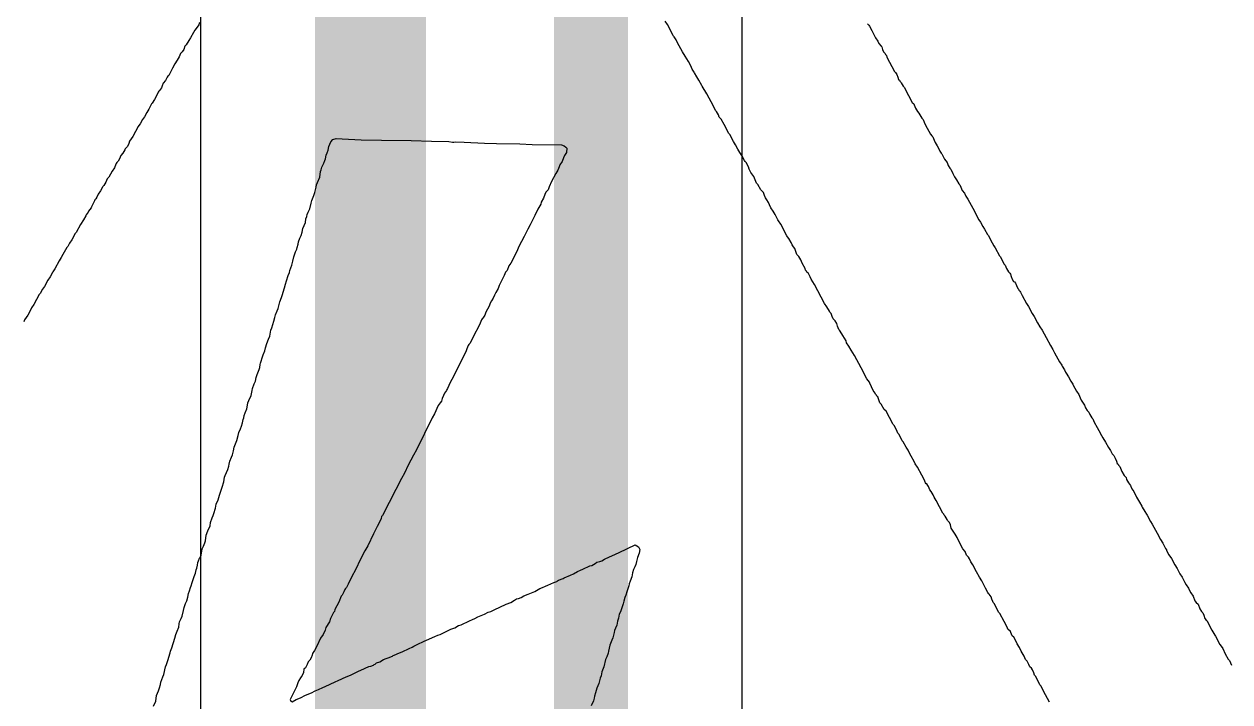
# Model space of a CAD drawing. Header units: inches. Extents: x 0 to 5379, y 0 to 5429.
# Drawn here: x 124.01 to 128.146, y 65.721 to 68.045 of the extents above; entities that cross this region are included whole.
import ezdxf

# ---------------------------------------------------------------- set-up
doc = ezdxf.new("R2010")
doc.units = ezdxf.units.IN
doc.layers.add('SIG 01', color=90, linetype='Continuous')
doc.layers.add('Top Overlay', color=2, linetype='Continuous')

msp = doc.modelspace()

# ---------------------------------------------------------------- linework, layer by layer
at = {"layer": 'SIG 01'}
for p, q in [((124.6156, 91.1087), (124.6156, 24.7972)), ((126.4727, 23.6436), (126.4727, 83.236))]:
    msp.add_line(p, q, dxfattribs=at)
for points in [[(125.9548, 23.6436, 0.254, 0.254, 0), (125.9548, 93.0421, 0.254, 0.254, 0)], [(125.1983, 24.5559, 0.381, 0.381, 0), (125.1983, 91.3501, 0.381, 0.381, 0)]]:
    msp.add_lwpolyline(points, format="xyseb", dxfattribs=at)
at = {"layer": 'Top Overlay'}
for p, q in [((124.6074, 68.0392), (124.596, 68.0245)), ((124.609, 68.0425), (124.6074, 68.0392)), ((124.6123, 68.0507), (124.609, 68.0425)), ((126.2167, 68.0441), (126.2085, 68.0556)), ((126.2363, 68.0065), (126.2167, 68.0441)), ((126.9029, 68.0458), (126.9078, 68.0408)), ((126.9078, 68.0408), (126.9095, 68.0376)), ((126.9095, 68.0376), (126.9176, 68.0229)), ((124.5813, 67.9984), (124.5747, 67.9886)), ((124.5911, 68.0163), (124.5813, 67.9984)), ((124.596, 68.0245), (124.5911, 68.0163)), ((126.238, 68.0033), (126.2363, 68.0065)), ((126.2404, 68.0008), (126.238, 68.0033)), ((126.2469, 67.991), (126.2404, 68.0008)), ((126.9176, 68.0229), (126.9307, 67.9984)), ((126.9307, 67.9984), (126.9389, 67.9869)), ((124.5576, 67.9583), (124.5519, 67.9494)), ((124.5617, 67.969), (124.5576, 67.9583)), ((124.5666, 67.9739), (124.5617, 67.969)), ((124.5747, 67.9886), (124.5666, 67.9739)), ((126.251, 67.9804), (126.2469, 67.991)), ((126.2576, 67.9706), (126.251, 67.9804)), ((126.269, 67.9494), (126.2576, 67.9706)), ((126.9389, 67.9869), (126.9421, 67.9788)), ((126.9421, 67.9788), (126.9495, 67.9698)), ((126.9495, 67.9698), (126.9519, 67.9673)), ((126.9519, 67.9673), (126.9544, 67.9583)), ((126.9544, 67.9583), (126.9577, 67.9502)), ((124.5355, 67.9216), (124.5274, 67.9085)), ((124.5421, 67.933), (124.5355, 67.9216)), ((124.547, 67.9445), (124.5421, 67.933)), ((124.5519, 67.9494), (124.547, 67.9445)), ((126.2772, 67.9346), (126.269, 67.9494)), ((126.2886, 67.9167), (126.2772, 67.9346)), ((126.2968, 67.902), (126.2886, 67.9167)), ((126.9577, 67.9502), (126.9634, 67.9445)), ((126.9634, 67.9445), (126.965, 67.9412)), ((126.965, 67.9412), (126.9683, 67.9379)), ((126.9683, 67.9379), (126.9699, 67.9314)), ((126.9699, 67.9314), (126.9961, 67.8824)), ((124.5061, 67.8693), (124.5028, 67.866)), ((124.5192, 67.8938), (124.5061, 67.8693)), ((124.5274, 67.9085), (124.5192, 67.8938)), ((126.3017, 67.8905), (126.2968, 67.902)), ((126.3082, 67.8807), (126.3017, 67.8905)), ((126.3098, 67.8775), (126.3082, 67.8807)), ((126.318, 67.8644), (126.3098, 67.8775)), ((126.9961, 67.8824), (126.9993, 67.8791)), ((126.9993, 67.8791), (127.001, 67.8758)), ((127.001, 67.8758), (127.0042, 67.8726)), ((127.0042, 67.8726), (127.0067, 67.8636)), ((124.4816, 67.8268), (124.4742, 67.8178)), ((124.4832, 67.8334), (124.4816, 67.8268)), ((124.4873, 67.8423), (124.4832, 67.8334)), ((124.4947, 67.8513), (124.4873, 67.8423)), ((124.5012, 67.8628), (124.4947, 67.8513)), ((124.5028, 67.866), (124.5012, 67.8628)), ((126.3246, 67.853), (126.318, 67.8644)), ((126.3344, 67.835), (126.3246, 67.853)), ((126.336, 67.8317), (126.3344, 67.835)), ((126.3523, 67.8056), (126.336, 67.8317)), ((127.0067, 67.8636), (127.0099, 67.8554)), ((127.0099, 67.8554), (127.0124, 67.853)), ((127.0124, 67.853), (127.014, 67.8497)), ((127.014, 67.8497), (127.0173, 67.8464)), ((127.0173, 67.8464), (127.0189, 67.8432)), ((127.0189, 67.8432), (127.0255, 67.8317)), ((127.0255, 67.8317), (127.0287, 67.8285)), ((127.0287, 67.8285), (127.0434, 67.8007)), ((124.4571, 67.786), (124.4489, 67.7745)), ((124.462, 67.7941), (124.4571, 67.786)), ((124.4702, 67.8121), (124.462, 67.7941)), ((124.4718, 67.8154), (124.4702, 67.8121)), ((124.4742, 67.8178), (124.4718, 67.8154)), ((126.3752, 67.7631), (126.3523, 67.8056)), ((127.0434, 67.8007), (127.0565, 67.7762)), ((124.4375, 67.7533), (124.431, 67.7419)), ((124.4473, 67.7713), (124.4375, 67.7533)), ((124.4489, 67.7745), (124.4473, 67.7713)), ((126.3817, 67.7484), (126.3752, 67.7631)), ((126.385, 67.7451), (126.3817, 67.7484)), ((126.3915, 67.7337), (126.385, 67.7451)), ((127.0565, 67.7762), (127.0614, 67.7713)), ((127.0614, 67.7713), (127.063, 67.768)), ((127.063, 67.768), (127.0679, 67.7566)), ((127.0679, 67.7566), (127.0745, 67.7451)), ((127.0745, 67.7451), (127.0794, 67.7402)), ((124.4081, 67.7026), (124.4032, 67.6977)), ((124.4162, 67.7174), (124.4081, 67.7026)), ((124.4228, 67.7272), (124.4162, 67.7174)), ((124.431, 67.7419), (124.4228, 67.7272)), ((126.3948, 67.7255), (126.3915, 67.7337)), ((126.4013, 67.719), (126.3948, 67.7255)), ((126.4111, 67.701), (126.4013, 67.719)), ((127.0794, 67.7402), (127.0892, 67.7223)), ((127.0892, 67.7223), (127.0941, 67.7174)), ((127.0941, 67.7174), (127.0973, 67.7092)), ((127.0973, 67.7092), (127.1014, 67.6986)), ((124.4015, 67.6945), (124.3836, 67.6602)), ((124.4032, 67.6977), (124.4015, 67.6945)), ((126.4275, 67.67), (126.4111, 67.701)), ((126.4307, 67.6667), (126.4275, 67.67)), ((126.4438, 67.6422), (126.4307, 67.6667)), ((127.1014, 67.6986), (127.1194, 67.6675)), ((127.1194, 67.6675), (127.1235, 67.6618)), ((127.1235, 67.6618), (127.1268, 67.6585)), ((124.3648, 67.625), (124.3574, 67.6177)), ((124.3689, 67.6357), (124.3648, 67.625)), ((124.3721, 67.6438), (124.3689, 67.6357)), ((124.3836, 67.6602), (124.3721, 67.6438)), ((125.0534, 67.6128), (125.0559, 67.625)), ((125.0559, 67.625), (125.0624, 67.6414)), ((125.0624, 67.6414), (125.069, 67.6495)), ((125.069, 67.6495), (125.0804, 67.6528)), ((125.0804, 67.6528), (125.1016, 67.6512)), ((125.1016, 67.6512), (125.1662, 67.6487)), ((125.1662, 67.6487), (125.2364, 67.6471)), ((125.2364, 67.6471), (125.3377, 67.6455)), ((125.3377, 67.6455), (125.408, 67.6438)), ((125.408, 67.6438), (125.4668, 67.6422)), ((125.4668, 67.6422), (125.4799, 67.6406)), ((125.4799, 67.6406), (125.484, 67.6397)), ((125.484, 67.6397), (125.4889, 67.6414)), ((125.4889, 67.6414), (125.5199, 67.6397)), ((125.5199, 67.6397), (125.5893, 67.6373)), ((125.5893, 67.6373), (125.6302, 67.6357)), ((125.6302, 67.6357), (125.7102, 67.634)), ((125.7102, 67.634), (125.7527, 67.6324)), ((125.7527, 67.6324), (125.854, 67.6308)), ((125.854, 67.6308), (125.8622, 67.6275)), ((125.8622, 67.6275), (125.8679, 67.6234)), ((125.8679, 67.6234), (125.872, 67.6193)), ((126.4504, 67.6308), (126.4438, 67.6422)), ((126.4585, 67.6161), (126.4504, 67.6308)), ((127.1268, 67.6585), (127.1317, 67.6471)), ((127.1317, 67.6471), (127.1349, 67.6389)), ((127.1349, 67.6389), (127.1415, 67.6275)), ((127.1415, 67.6275), (127.148, 67.6177)), ((124.3378, 67.5834), (124.3329, 67.5752)), ((124.3419, 67.594), (124.3378, 67.5834)), ((124.3493, 67.603), (124.3419, 67.594)), ((124.3558, 67.6144), (124.3493, 67.603)), ((124.3574, 67.6177), (124.3558, 67.6144)), ((125.042, 67.5768), (125.0436, 67.5834)), ((125.0436, 67.5834), (125.0461, 67.5956)), ((125.0461, 67.5956), (125.0494, 67.6038)), ((125.0494, 67.6038), (125.0534, 67.6128)), ((125.8605, 67.5866), (125.8556, 67.5736)), ((125.8638, 67.5948), (125.8605, 67.5866)), ((125.8704, 67.6046), (125.8638, 67.5948)), ((125.872, 67.6193), (125.8704, 67.6046)), ((126.4651, 67.6046), (126.4585, 67.6161)), ((126.4716, 67.5948), (126.4651, 67.6046)), ((126.4814, 67.5768), (126.4716, 67.5948)), ((127.148, 67.6177), (127.1513, 67.6095)), ((127.1513, 67.6095), (127.1529, 67.6063)), ((127.1529, 67.6063), (127.1562, 67.603)), ((127.1562, 67.603), (127.1578, 67.5997)), ((127.1578, 67.5997), (127.1676, 67.5817)), ((127.1676, 67.5817), (127.1758, 67.5703)), ((124.3117, 67.5409), (124.3003, 67.5197)), ((124.3199, 67.5523), (124.3117, 67.5409)), ((124.3215, 67.5556), (124.3199, 67.5523)), ((124.3264, 67.567), (124.3215, 67.5556)), ((124.328, 67.5703), (124.3264, 67.567)), ((124.3329, 67.5752), (124.328, 67.5703)), ((125.024, 67.5197), (125.0273, 67.5393)), ((125.0273, 67.5393), (125.0289, 67.5458)), ((125.0289, 67.5458), (125.0314, 67.5548)), ((125.0314, 67.5548), (125.0387, 67.5687)), ((125.0387, 67.5687), (125.042, 67.5768)), ((125.8409, 67.5442), (125.8344, 67.5327)), ((125.8458, 67.5556), (125.8409, 67.5442)), ((125.8475, 67.5621), (125.8458, 67.5556)), ((125.8556, 67.5736), (125.8475, 67.5621)), ((126.483, 67.5736), (126.4814, 67.5768)), ((126.4863, 67.5703), (126.483, 67.5736)), ((126.4945, 67.5556), (126.4863, 67.5703)), ((126.4977, 67.5474), (126.4945, 67.5556)), ((126.5026, 67.536), (126.4977, 67.5474)), ((127.1758, 67.5703), (127.1799, 67.5597)), ((127.1799, 67.5597), (127.1856, 67.5507)), ((127.1856, 67.5507), (127.1888, 67.5474)), ((127.1888, 67.5474), (127.1954, 67.5327)), ((124.2904, 67.5033), (124.2839, 67.4919)), ((124.2953, 67.5148), (124.2904, 67.5033)), ((124.3003, 67.5197), (124.2953, 67.5148)), ((125.0134, 67.4943), (125.0167, 67.5025)), ((125.0167, 67.5025), (125.024, 67.5197)), ((125.8197, 67.505), (125.8115, 67.487)), ((125.8344, 67.5327), (125.8197, 67.505)), ((126.5067, 67.5319), (126.5026, 67.536)), ((126.5133, 67.5221), (126.5067, 67.5319)), ((126.5173, 67.5115), (126.5133, 67.5221)), ((126.5222, 67.5001), (126.5173, 67.5115)), ((126.5271, 67.4952), (126.5222, 67.5001)), ((127.1954, 67.5327), (127.2019, 67.5213)), ((127.2019, 67.5213), (127.2084, 67.5115)), ((127.2084, 67.5115), (127.2166, 67.4968)), ((127.2166, 67.4968), (127.2199, 67.4935)), ((124.2643, 67.4625), (124.2602, 67.4519)), ((124.2725, 67.4739), (124.2643, 67.4625)), ((124.279, 67.4854), (124.2725, 67.4739)), ((124.2806, 67.4886), (124.279, 67.4854)), ((124.2839, 67.4919), (124.2806, 67.4886)), ((124.9971, 67.4404), (125.0036, 67.4568)), ((125.0036, 67.4568), (125.0077, 67.4674)), ((125.0077, 67.4674), (125.0101, 67.4764)), ((125.0101, 67.4764), (125.0118, 67.4862)), ((125.0118, 67.4862), (125.0134, 67.4943)), ((125.7968, 67.4608), (125.7919, 67.4478)), ((125.8001, 67.469), (125.7968, 67.4608)), ((125.8074, 67.4764), (125.8001, 67.469)), ((125.8115, 67.487), (125.8074, 67.4764)), ((126.5369, 67.4772), (126.5271, 67.4952)), ((126.5459, 67.4682), (126.5369, 67.4772)), ((126.55, 67.4576), (126.5459, 67.4682)), ((126.5533, 67.4494), (126.55, 67.4576)), ((127.2199, 67.4935), (127.2231, 67.4854)), ((127.2231, 67.4854), (127.2272, 67.4747)), ((127.2272, 67.4747), (127.2362, 67.4657)), ((127.2362, 67.4657), (127.2403, 67.4551)), ((127.2403, 67.4551), (127.2468, 67.4453)), ((124.2398, 67.4151), (124.2316, 67.4037)), ((124.2414, 67.4184), (124.2398, 67.4151)), ((124.2512, 67.4396), (124.2414, 67.4184)), ((124.2529, 67.4429), (124.2512, 67.4396)), ((124.2561, 67.4461), (124.2529, 67.4429)), ((124.2602, 67.4519), (124.2561, 67.4461)), ((124.9897, 67.4118), (124.9946, 67.4314)), ((124.9946, 67.4314), (124.9971, 67.4404)), ((125.7821, 67.4282), (125.7723, 67.4102)), ((125.7838, 67.4347), (125.7821, 67.4282)), ((125.7919, 67.4478), (125.7838, 67.4347)), ((126.5549, 67.4461), (126.5533, 67.4494)), ((126.5582, 67.4429), (126.5549, 67.4461)), ((126.5639, 67.4339), (126.5582, 67.4429)), ((126.5672, 67.4257), (126.5639, 67.4339)), ((126.5713, 67.4151), (126.5672, 67.4257)), ((126.5794, 67.4037), (126.5713, 67.4151)), ((127.2468, 67.4453), (127.264, 67.4135)), ((127.264, 67.4135), (127.2705, 67.4037)), ((124.2137, 67.3743), (124.212, 67.371)), ((124.2218, 67.3873), (124.2137, 67.3743)), ((124.2235, 67.3906), (124.2218, 67.3873)), ((124.23, 67.4004), (124.2235, 67.3906)), ((124.2316, 67.4037), (124.23, 67.4004)), ((124.975, 67.3644), (124.9767, 67.3775)), ((124.9767, 67.3775), (124.9799, 67.3857)), ((124.9799, 67.3857), (124.9816, 67.3922)), ((124.9816, 67.3922), (124.9848, 67.4004)), ((124.9848, 67.4004), (124.9897, 67.4118)), ((125.7625, 67.389), (125.7527, 67.371)), ((125.7723, 67.4102), (125.7625, 67.389)), ((126.586, 67.3922), (126.5794, 67.4037)), ((126.5958, 67.3743), (126.586, 67.3922)), ((126.5974, 67.371), (126.5958, 67.3743)), ((127.2705, 67.4037), (127.2738, 67.3955)), ((127.2738, 67.3955), (127.2852, 67.3743)), ((127.2852, 67.3743), (127.2901, 67.3661)), ((124.1891, 67.3301), (124.1859, 67.3269)), ((124.2039, 67.3579), (124.1891, 67.3301)), ((124.2055, 67.3612), (124.2039, 67.3579)), ((124.212, 67.371), (124.2055, 67.3612)), ((124.9603, 67.3203), (124.9636, 67.3318)), ((124.9636, 67.3318), (124.966, 67.344)), ((124.966, 67.344), (124.975, 67.3644)), ((125.738, 67.3416), (125.7249, 67.3171)), ((125.7462, 67.3563), (125.738, 67.3416)), ((125.7527, 67.371), (125.7462, 67.3563)), ((126.6056, 67.3595), (126.5974, 67.371)), ((126.6268, 67.3187), (126.6056, 67.3595)), ((127.2901, 67.3661), (127.2983, 67.3514)), ((127.2983, 67.3514), (127.3048, 67.3416)), ((127.3048, 67.3416), (127.3146, 67.3236)), ((124.1663, 67.2942), (124.1597, 67.2828)), ((124.1744, 67.3056), (124.1663, 67.2942)), ((124.1859, 67.3269), (124.1744, 67.3056)), ((124.9472, 67.2795), (124.9497, 67.2901)), ((124.9497, 67.2901), (124.9513, 67.2983)), ((124.9513, 67.2983), (124.9562, 67.3113)), ((124.9562, 67.3113), (124.9603, 67.3203)), ((125.7168, 67.2991), (125.7086, 67.2844)), ((125.7249, 67.3171), (125.7168, 67.2991)), ((126.6284, 67.3154), (126.6268, 67.3187)), ((126.6333, 67.3105), (126.6284, 67.3154)), ((126.6415, 67.2958), (126.6333, 67.3105)), ((126.6448, 67.2877), (126.6415, 67.2958)), ((127.3146, 67.3236), (127.3179, 67.3203)), ((127.3179, 67.3203), (127.3244, 67.3056)), ((127.3244, 67.3056), (127.3359, 67.2844)), ((124.1434, 67.255), (124.1369, 67.2452)), ((124.1565, 67.2795), (124.1434, 67.255)), ((124.1597, 67.2828), (124.1565, 67.2795)), ((124.9325, 67.2321), (124.935, 67.2476)), ((124.935, 67.2476), (124.9415, 67.264)), ((124.9415, 67.264), (124.9456, 67.273)), ((124.9456, 67.273), (124.9472, 67.2795)), ((125.6906, 67.2484), (125.6841, 67.2337)), ((125.6988, 67.2632), (125.6906, 67.2484)), ((125.7086, 67.2844), (125.6988, 67.2632)), ((126.6464, 67.2844), (126.6448, 67.2877)), ((126.6497, 67.2811), (126.6464, 67.2844)), ((126.6538, 67.2754), (126.6497, 67.2811)), ((126.6611, 67.255), (126.6538, 67.2754)), ((126.6677, 67.2484), (126.6611, 67.255)), ((126.6742, 67.237), (126.6677, 67.2484)), ((127.3359, 67.2844), (127.3392, 67.2811)), ((127.3392, 67.2811), (127.3408, 67.2779)), ((127.3408, 67.2779), (127.3555, 67.2501)), ((127.3555, 67.2501), (127.3588, 67.2468)), ((124.1303, 67.2337), (124.1156, 67.206)), ((124.1369, 67.2452), (124.1303, 67.2337)), ((124.9219, 67.2002), (124.9285, 67.2182)), ((124.9285, 67.2182), (124.9325, 67.2321)), ((125.6727, 67.2158), (125.6669, 67.2002)), ((125.6792, 67.2256), (125.6727, 67.2158)), ((125.6841, 67.2337), (125.6792, 67.2256)), ((126.6791, 67.2256), (126.6742, 67.237)), ((126.6889, 67.2076), (126.6791, 67.2256)), ((126.6905, 67.2011), (126.6889, 67.2076)), ((127.3588, 67.2468), (127.3604, 67.2435)), ((127.3604, 67.2435), (127.3718, 67.2223)), ((127.3718, 67.2223), (127.3751, 67.219)), ((127.3751, 67.219), (127.38, 67.2076)), ((127.38, 67.2076), (127.3865, 67.1962)), ((124.0911, 67.1668), (124.0797, 67.1455)), ((124.0993, 67.1782), (124.0911, 67.1668)), ((124.1075, 67.1929), (124.0993, 67.1782)), ((124.1091, 67.1962), (124.1075, 67.1929)), ((124.1156, 67.206), (124.1091, 67.1962)), ((124.9105, 67.1643), (124.9162, 67.1831)), ((124.9162, 67.1831), (124.9203, 67.1937)), ((124.9203, 67.1937), (124.9219, 67.2002)), ((125.6563, 67.1831), (125.64, 67.1488)), ((125.6612, 67.1945), (125.6563, 67.1831)), ((125.6669, 67.2002), (125.6612, 67.1945)), ((126.6938, 67.1978), (126.6905, 67.2011)), ((126.6954, 67.1945), (126.6938, 67.1978)), ((126.7003, 67.1896), (126.6954, 67.1945)), ((126.7069, 67.1782), (126.7003, 67.1896)), ((126.7101, 67.17), (126.7069, 67.1782)), ((126.7216, 67.1521), (126.7101, 67.17)), ((127.3865, 67.1962), (127.3914, 67.1913)), ((127.3914, 67.1913), (127.3931, 67.188)), ((127.3931, 67.188), (127.3963, 67.1798)), ((127.3963, 67.1798), (127.3988, 67.1708)), ((127.3988, 67.1708), (127.4037, 67.1627)), ((124.0731, 67.1357), (124.065, 67.121)), ((124.0797, 67.1455), (124.0731, 67.1357)), ((124.895, 67.1145), (124.9031, 67.1406)), ((124.9031, 67.1406), (124.9064, 67.1537)), ((124.9064, 67.1537), (124.9105, 67.1643)), ((125.6277, 67.1251), (125.6236, 67.1161)), ((125.6359, 67.1382), (125.6277, 67.1251)), ((125.64, 67.1488), (125.6359, 67.1382)), ((126.7559, 67.0867), (126.7216, 67.1521)), ((127.4037, 67.1627), (127.407, 67.161)), ((127.407, 67.161), (127.411, 67.157)), ((127.411, 67.157), (127.4143, 67.1488)), ((127.4143, 67.1488), (127.4184, 67.1382)), ((127.4184, 67.1382), (127.4208, 67.1357)), ((127.4208, 67.1357), (127.4225, 67.1324)), ((127.4225, 67.1324), (127.4257, 67.1292)), ((127.4257, 67.1292), (127.4274, 67.1259)), ((127.4274, 67.1259), (127.4339, 67.1145)), ((124.0437, 67.0834), (124.0356, 67.072)), ((124.0617, 67.1177), (124.0437, 67.0834)), ((124.065, 67.121), (124.0617, 67.1177)), ((124.8819, 67.0704), (124.8852, 67.0834)), ((124.8852, 67.0834), (124.8868, 67.0932)), ((124.8868, 67.0932), (124.8933, 67.1079)), ((124.8933, 67.1079), (124.895, 67.1145)), ((125.6089, 67.0883), (125.6049, 67.0777)), ((125.6138, 67.0965), (125.6089, 67.0883)), ((125.6196, 67.1055), (125.6138, 67.0965)), ((125.6236, 67.1161), (125.6196, 67.1055)), ((126.764, 67.0753), (126.7559, 67.0867)), ((127.4339, 67.1145), (127.4486, 67.0867)), ((127.4486, 67.0867), (127.4552, 67.0769)), ((124.0225, 67.0475), (124.0111, 67.0312)), ((124.0339, 67.0687), (124.0225, 67.0475)), ((124.0356, 67.072), (124.0339, 67.0687)), ((124.8705, 67.0393), (124.8729, 67.0483)), ((124.8729, 67.0483), (124.8778, 67.0614)), ((124.8778, 67.0614), (124.8819, 67.0704)), ((125.5902, 67.0467), (125.5836, 67.0369)), ((125.5942, 67.0573), (125.5902, 67.0467)), ((125.6049, 67.0777), (125.5942, 67.0573)), ((126.7722, 67.0606), (126.764, 67.0753)), ((126.7738, 67.0573), (126.7722, 67.0606)), ((126.7779, 67.0532), (126.7738, 67.0573)), ((126.782, 67.0426), (126.7779, 67.0532)), ((126.7853, 67.0344), (126.782, 67.0426)), ((127.4552, 67.0769), (127.4682, 67.0524)), ((127.4682, 67.0524), (127.4748, 67.0426)), ((127.4748, 67.0426), (127.4862, 67.0213)), ((124.0111, 67.0312), (124.0094, 67.0246)), ((124.8566, 66.996), (124.8598, 67.0042)), ((124.8598, 67.0042), (124.8639, 67.0148)), ((124.8639, 67.0148), (124.8672, 67.0262)), ((124.8672, 67.0262), (124.8705, 67.0393)), ((125.5714, 67.0115), (125.5518, 66.9756)), ((125.5746, 67.0197), (125.5714, 67.0115)), ((125.5795, 67.0312), (125.5746, 67.0197)), ((125.5812, 67.0344), (125.5795, 67.0312)), ((125.5836, 67.0369), (125.5812, 67.0344)), ((126.7918, 67.0279), (126.7853, 67.0344)), ((126.7975, 67.0189), (126.7918, 67.0279)), ((126.8, 67.0099), (126.7975, 67.0189)), ((126.8049, 66.9985), (126.8, 67.0099)), ((127.4862, 67.0213), (127.4944, 67.0066)), ((127.4944, 67.0066), (127.5025, 66.9952)), ((124.8427, 66.9495), (124.8484, 66.965)), ((124.8484, 66.965), (124.8525, 66.9756)), ((124.8525, 66.9756), (124.8541, 66.9821)), ((124.8541, 66.9821), (124.8566, 66.996)), ((125.5518, 66.9756), (125.5436, 66.9576)), ((126.8065, 66.9952), (126.8049, 66.9985)), ((126.8098, 66.9919), (126.8065, 66.9952)), ((126.818, 66.9772), (126.8098, 66.9919)), ((126.8294, 66.9593), (126.818, 66.9772)), ((126.831, 66.9527), (126.8294, 66.9593)), ((127.5025, 66.9952), (127.5156, 66.9707)), ((127.5156, 66.9707), (127.5303, 66.9429)), ((124.8304, 66.9111), (124.8361, 66.925)), ((124.8361, 66.925), (124.8386, 66.9356)), ((124.8386, 66.9356), (124.8427, 66.9495)), ((125.5248, 66.9209), (125.4774, 66.8261)), ((125.5289, 66.9315), (125.5248, 66.9209)), ((125.5338, 66.9429), (125.5289, 66.9315)), ((125.5354, 66.9462), (125.5338, 66.9429)), ((125.5387, 66.9495), (125.5354, 66.9462)), ((125.5436, 66.9576), (125.5387, 66.9495)), ((126.8392, 66.9413), (126.831, 66.9527)), ((126.8474, 66.9266), (126.8392, 66.9413)), ((126.8588, 66.9086), (126.8474, 66.9266)), ((127.5303, 66.9429), (127.5385, 66.9299)), ((127.5385, 66.9299), (127.545, 66.9184)), ((127.545, 66.9184), (127.5614, 66.8874)), ((124.8182, 66.8678), (124.8198, 66.8776)), ((124.8198, 66.8776), (124.8214, 66.8825)), ((124.8214, 66.8825), (124.8231, 66.889)), ((124.8231, 66.889), (124.8263, 66.9004)), ((124.8263, 66.9004), (124.8304, 66.9111)), ((126.8817, 66.8661), (126.8588, 66.9086)), ((127.5614, 66.8874), (127.5695, 66.8759)), ((127.5695, 66.8759), (127.5712, 66.8727)), ((124.8067, 66.8335), (124.8092, 66.8441)), ((124.8092, 66.8441), (124.8165, 66.8612)), ((124.8165, 66.8612), (124.8182, 66.8678)), ((126.9013, 66.8286), (126.8817, 66.8661)), ((127.5712, 66.8727), (127.5793, 66.8596)), ((127.5793, 66.8596), (127.5826, 66.8514)), ((127.5826, 66.8514), (127.5842, 66.8482)), ((127.5842, 66.8482), (127.5924, 66.8351)), ((127.5924, 66.8351), (127.6006, 66.8204)), ((124.792, 66.7893), (124.7937, 66.7959)), ((124.7937, 66.7959), (124.7994, 66.8114)), ((124.7994, 66.8114), (124.8035, 66.8204)), ((124.8035, 66.8204), (124.8067, 66.8335)), ((125.4603, 66.7926), (125.4586, 66.7893)), ((125.4627, 66.7951), (125.4603, 66.7926)), ((125.4668, 66.8057), (125.4627, 66.7951)), ((125.4701, 66.8139), (125.4668, 66.8057)), ((125.4774, 66.8261), (125.4701, 66.8139)), ((126.9095, 66.8171), (126.9013, 66.8286)), ((126.9111, 66.8139), (126.9095, 66.8171)), ((126.9225, 66.7893), (126.9111, 66.8139)), ((127.6006, 66.8204), (127.6071, 66.8106)), ((127.6071, 66.8106), (127.6087, 66.8073)), ((127.6087, 66.8073), (127.6202, 66.7861)), ((124.7781, 66.746), (124.7814, 66.7542)), ((124.7814, 66.7542), (124.7888, 66.7714)), ((124.7888, 66.7714), (124.7904, 66.7779)), ((124.7904, 66.7779), (124.792, 66.7893)), ((125.4415, 66.7526), (125.4374, 66.7469)), ((125.4447, 66.7608), (125.4415, 66.7526)), ((125.4488, 66.7714), (125.4447, 66.7608)), ((125.4521, 66.7795), (125.4488, 66.7714)), ((125.4586, 66.7893), (125.4521, 66.7795)), ((126.9291, 66.7795), (126.9225, 66.7893)), ((126.9307, 66.7763), (126.9291, 66.7795)), ((126.934, 66.773), (126.9307, 66.7763)), ((126.9356, 66.7697), (126.934, 66.773)), ((126.938, 66.7673), (126.9356, 66.7697)), ((126.9454, 66.7469), (126.938, 66.7673)), ((127.6202, 66.7861), (127.6283, 66.7746)), ((127.6283, 66.7746), (127.6324, 66.764)), ((127.6324, 66.764), (127.6357, 66.7559)), ((127.6357, 66.7559), (127.6479, 66.7387)), ((124.7651, 66.7036), (124.7683, 66.7117)), ((124.7683, 66.7117), (124.7741, 66.7256)), ((124.7741, 66.7256), (124.7757, 66.7322)), ((124.7757, 66.7322), (124.7781, 66.746)), ((125.4309, 66.7371), (125.4178, 66.7093)), ((125.4374, 66.7469), (125.4309, 66.7371)), ((126.9503, 66.742), (126.9454, 66.7469)), ((126.9601, 66.724), (126.9503, 66.742)), ((126.9666, 66.7175), (126.9601, 66.724)), ((126.9895, 66.675), (126.9666, 66.7175)), ((127.6479, 66.7387), (127.6504, 66.7297)), ((127.6504, 66.7297), (127.6561, 66.7207)), ((127.6561, 66.7207), (127.6627, 66.7142)), ((127.6627, 66.7142), (127.6659, 66.706)), ((124.7561, 66.6668), (124.7594, 66.6782)), ((124.7594, 66.6782), (124.7618, 66.6889)), ((124.7618, 66.6889), (124.7634, 66.6954)), ((124.7634, 66.6954), (124.7651, 66.7036)), ((125.4096, 66.6946), (125.3557, 66.5851)), ((125.4178, 66.7093), (125.4096, 66.6946)), ((126.9911, 66.6717), (126.9895, 66.675)), ((126.9944, 66.6684), (126.9911, 66.6717)), ((127.0026, 66.6537), (126.9944, 66.6684)), ((127.6659, 66.706), (127.6724, 66.6946)), ((127.6724, 66.6946), (127.6757, 66.6913)), ((127.6757, 66.6913), (127.6806, 66.6799)), ((127.6806, 66.6799), (127.6904, 66.6619)), ((124.7397, 66.6178), (124.7446, 66.6341)), ((124.7446, 66.6341), (124.7471, 66.6448)), ((124.7471, 66.6448), (124.752, 66.6578)), ((124.752, 66.6578), (124.7561, 66.6668)), ((127.0075, 66.6423), (127.0026, 66.6537)), ((127.0108, 66.639), (127.0075, 66.6423)), ((127.0189, 66.6243), (127.0108, 66.639)), ((127.6904, 66.6619), (127.697, 66.6521)), ((127.697, 66.6521), (127.7051, 66.6341)), ((127.7051, 66.6341), (127.71, 66.626)), ((124.7283, 66.5818), (124.7308, 66.5941)), ((124.7308, 66.5941), (124.7381, 66.6113)), ((124.7381, 66.6113), (124.7397, 66.6178)), ((127.0222, 66.6162), (127.0189, 66.6243)), ((127.0255, 66.6129), (127.0222, 66.6162)), ((127.0361, 66.5941), (127.0255, 66.6129)), ((127.0426, 66.5843), (127.0361, 66.5941)), ((127.71, 66.626), (127.7198, 66.6113)), ((127.7198, 66.6113), (127.7296, 66.5933)), ((127.7296, 66.5933), (127.7362, 66.5835)), ((124.7136, 66.5361), (124.7161, 66.5467)), ((124.7161, 66.5467), (124.721, 66.5598)), ((124.721, 66.5598), (124.725, 66.5688)), ((124.725, 66.5688), (124.7283, 66.5818)), ((125.3459, 66.5671), (125.3279, 66.5328)), ((125.3557, 66.5851), (125.3459, 66.5671)), ((127.0467, 66.5737), (127.0426, 66.5843)), ((127.0532, 66.5639), (127.0467, 66.5737)), ((127.063, 66.5459), (127.0532, 66.5639)), ((127.0663, 66.5377), (127.063, 66.5459)), ((127.7362, 66.5835), (127.7427, 66.572)), ((127.7427, 66.572), (127.746, 66.5688)), ((127.746, 66.5688), (127.7476, 66.5655)), ((127.7476, 66.5655), (127.7525, 66.5573)), ((127.7525, 66.5573), (127.7566, 66.5467)), ((127.7566, 66.5467), (127.7599, 66.5386)), ((124.6997, 66.4977), (124.7087, 66.5181)), ((124.7087, 66.5181), (124.712, 66.5296)), ((124.712, 66.5296), (124.7136, 66.5361)), ((125.3148, 66.5051), (125.305, 66.4871)), ((125.3279, 66.5328), (125.3148, 66.5051)), ((127.0745, 66.5263), (127.0663, 66.5377)), ((127.0892, 66.4985), (127.0745, 66.5263)), ((127.7599, 66.5386), (127.7623, 66.5361)), ((127.7623, 66.5361), (127.7639, 66.5328)), ((127.7639, 66.5328), (127.7688, 66.5279)), ((127.7688, 66.5279), (127.7754, 66.5116)), ((127.7754, 66.5116), (127.7836, 66.4969)), ((124.6899, 66.4569), (124.6956, 66.4757)), ((124.6956, 66.4757), (124.6981, 66.4912)), ((124.6981, 66.4912), (124.6997, 66.4977)), ((125.2936, 66.4642), (125.2854, 66.4495)), ((125.3001, 66.4789), (125.2936, 66.4642)), ((125.305, 66.4871), (125.3001, 66.4789)), ((127.0973, 66.4838), (127.0892, 66.4985)), ((127.1022, 66.4724), (127.0973, 66.4838)), ((127.1039, 66.4691), (127.1022, 66.4724)), ((127.1063, 66.4683), (127.1039, 66.4691)), ((127.1104, 66.4626), (127.1063, 66.4683)), ((127.1121, 66.4593), (127.1104, 66.4626)), ((127.7836, 66.4969), (127.7901, 66.4904)), ((127.7901, 66.4904), (127.7917, 66.4838)), ((127.7917, 66.4838), (127.7983, 66.4724)), ((127.7983, 66.4724), (127.8048, 66.4626)), ((127.8048, 66.4626), (127.8081, 66.4544)), ((124.676, 66.4136), (124.6809, 66.4299)), ((124.6809, 66.4299), (124.6826, 66.4364)), ((124.6826, 66.4364), (124.6899, 66.4569)), ((125.2854, 66.4495), (125.2397, 66.3597)), ((127.117, 66.4479), (127.1121, 66.4593)), ((127.1219, 66.443), (127.117, 66.4479)), ((127.1284, 66.4315), (127.1219, 66.443)), ((127.1317, 66.4234), (127.1284, 66.4315)), ((127.1382, 66.4119), (127.1317, 66.4234)), ((127.8081, 66.4544), (127.8097, 66.4511)), ((127.8097, 66.4511), (127.817, 66.4422)), ((127.817, 66.4422), (127.826, 66.4234)), ((127.826, 66.4234), (127.8358, 66.4054)), ((124.6605, 66.367), (124.6662, 66.3858)), ((124.6662, 66.3858), (124.6695, 66.3989)), ((124.6695, 66.3989), (124.676, 66.4136)), ((127.1611, 66.3678), (127.1382, 66.4119)), ((127.8358, 66.4054), (127.844, 66.3923)), ((127.844, 66.3923), (127.8456, 66.3891)), ((127.8456, 66.3891), (127.8538, 66.3744)), ((124.6499, 66.3368), (124.6556, 66.3523)), ((124.6556, 66.3523), (124.6589, 66.3605)), ((124.6589, 66.3605), (124.6605, 66.367)), ((125.2307, 66.3392), (125.2217, 66.3221)), ((125.2348, 66.3498), (125.2307, 66.3392)), ((125.2364, 66.3564), (125.2348, 66.3498)), ((125.2397, 66.3597), (125.2364, 66.3564)), ((127.1643, 66.3646), (127.1611, 66.3678)), ((127.166, 66.3613), (127.1643, 66.3646)), ((127.1692, 66.358), (127.166, 66.3613)), ((127.1758, 66.3466), (127.1692, 66.358)), ((127.1774, 66.3433), (127.1758, 66.3466)), ((127.1839, 66.3368), (127.1774, 66.3433)), ((127.8538, 66.3744), (127.8603, 66.3646)), ((127.8603, 66.3646), (127.862, 66.3613)), ((127.862, 66.3613), (127.8734, 66.34)), ((127.8734, 66.34), (127.8799, 66.3302)), ((124.6352, 66.2927), (124.6409, 66.3082)), ((124.6409, 66.3082), (124.6483, 66.3253)), ((124.6483, 66.3253), (124.6499, 66.3368)), ((125.2087, 66.2976), (125.189, 66.2567)), ((125.2217, 66.3221), (125.2087, 66.2976)), ((127.1872, 66.3286), (127.1839, 66.3368)), ((127.1905, 66.3172), (127.1872, 66.3286)), ((127.2035, 66.2959), (127.1905, 66.3172)), ((127.8799, 66.3302), (127.8963, 66.2992)), ((127.8963, 66.2992), (127.9077, 66.278)), ((124.6213, 66.2461), (124.6254, 66.2551)), ((124.6254, 66.2551), (124.6303, 66.2665)), ((124.6303, 66.2665), (124.6319, 66.2731)), ((124.6319, 66.2731), (124.6352, 66.2927)), ((125.189, 66.2567), (125.1792, 66.2387)), ((126.0509, 66.233), (126.1064, 66.2592)), ((126.1064, 66.2592), (126.1179, 66.2526)), ((127.2101, 66.2845), (127.2035, 66.2959)), ((127.2248, 66.2567), (127.2101, 66.2845)), ((127.2305, 66.2461), (127.2248, 66.2567)), ((127.9077, 66.278), (127.9159, 66.2649)), ((127.9159, 66.2649), (127.9257, 66.2469)), ((124.6115, 66.2134), (124.6139, 66.2159)), ((124.6139, 66.2159), (124.6172, 66.224)), ((124.6172, 66.224), (124.6188, 66.2306)), ((124.6188, 66.2306), (124.6213, 66.2461)), ((125.1792, 66.2387), (125.1596, 66.2012)), ((126.0011, 66.211), (126.0182, 66.2183)), ((126.0182, 66.2183), (126.0264, 66.2216)), ((126.0264, 66.2216), (126.0509, 66.233)), ((126.1138, 66.2159), (126.1105, 66.2028)), ((126.1203, 66.2306), (126.1138, 66.2159)), ((126.1179, 66.2526), (126.122, 66.2436)), ((126.122, 66.2436), (126.1203, 66.2306)), ((127.2379, 66.2371), (127.2305, 66.2461)), ((127.2428, 66.224), (127.2379, 66.2371)), ((127.2493, 66.2175), (127.2428, 66.224)), ((127.2534, 66.2118), (127.2493, 66.2175)), ((127.9257, 66.2469), (127.929, 66.242)), ((127.929, 66.242), (127.929, 66.2404)), ((127.929, 66.2404), (127.9371, 66.2257)), ((127.9371, 66.2257), (127.9453, 66.2126)), ((124.5976, 66.162), (124.6009, 66.1734)), ((124.6009, 66.1734), (124.6025, 66.1799)), ((124.6025, 66.1799), (124.605, 66.1905)), ((124.605, 66.1905), (124.6066, 66.1987)), ((124.6066, 66.1987), (124.6082, 66.2053)), ((124.6082, 66.2053), (124.6115, 66.2134)), ((125.1515, 66.1832), (125.1302, 66.1424)), ((125.1596, 66.2012), (125.1515, 66.1832)), ((125.9079, 66.1685), (125.9185, 66.1726)), ((125.9185, 66.1726), (125.9267, 66.1758)), ((125.9267, 66.1758), (125.9512, 66.1873)), ((125.9512, 66.1873), (125.9578, 66.1889)), ((125.9578, 66.1889), (125.9692, 66.1955)), ((125.9692, 66.1955), (125.9741, 66.2004)), ((125.9741, 66.2004), (125.9847, 66.2028)), ((125.9847, 66.2028), (125.9913, 66.2044)), ((125.9913, 66.2044), (126.0011, 66.211)), ((126.1007, 66.175), (126.0975, 66.1636)), ((126.1048, 66.184), (126.1007, 66.175)), ((126.1081, 66.1922), (126.1048, 66.184)), ((126.1105, 66.2028), (126.1081, 66.1922)), ((127.2575, 66.2012), (127.2534, 66.2118)), ((127.264, 66.1914), (127.2575, 66.2012)), ((127.2771, 66.1669), (127.264, 66.1914)), ((127.9453, 66.2126), (127.9567, 66.1914)), ((127.9567, 66.1914), (127.9649, 66.1783)), ((127.9649, 66.1783), (127.9747, 66.1603)), ((124.5829, 66.1195), (124.5862, 66.1309)), ((124.5862, 66.1309), (124.5935, 66.1513)), ((124.5935, 66.1513), (124.5976, 66.162)), ((125.1302, 66.1424), (125.1221, 66.1244)), ((125.8271, 66.1301), (125.8377, 66.1342)), ((125.8377, 66.1342), (125.8401, 66.1366)), ((125.8401, 66.1366), (125.8434, 66.1383)), ((125.8434, 66.1383), (125.8597, 66.1448)), ((125.8597, 66.1448), (125.863, 66.1464)), ((125.863, 66.1464), (125.8842, 66.1562)), ((125.8842, 66.1562), (125.8949, 66.1603)), ((125.8949, 66.1603), (125.9079, 66.1685)), ((126.0885, 66.135), (126.086, 66.126)), ((126.0942, 66.1505), (126.0885, 66.135)), ((126.0975, 66.1636), (126.0942, 66.1505)), ((127.2869, 66.1489), (127.2771, 66.1669)), ((127.295, 66.1358), (127.2869, 66.1489)), ((127.3081, 66.1113), (127.295, 66.1358)), ((127.9747, 66.1603), (127.9829, 66.1489)), ((127.9829, 66.1489), (127.991, 66.1309)), ((127.991, 66.1309), (127.9959, 66.1227)), ((124.5715, 66.0803), (124.5739, 66.0925)), ((124.5739, 66.0925), (124.578, 66.1015)), ((124.578, 66.1015), (124.5813, 66.1129)), ((124.5813, 66.1129), (124.5829, 66.1195)), ((125.1074, 66.0982), (125.1008, 66.0868)), ((125.1106, 66.1064), (125.1074, 66.0982)), ((125.1123, 66.1097), (125.1106, 66.1064)), ((125.1155, 66.1129), (125.1123, 66.1097)), ((125.1221, 66.1244), (125.1155, 66.1129)), ((125.7241, 66.0844), (125.7388, 66.0909)), ((125.7388, 66.0909), (125.7617, 66.0991)), ((125.7617, 66.0991), (125.7797, 66.1105)), ((125.7797, 66.1105), (125.7878, 66.1138)), ((125.7878, 66.1138), (125.7985, 66.1178)), ((125.7985, 66.1178), (125.8066, 66.1211)), ((125.8066, 66.1211), (125.8271, 66.1301)), ((126.0778, 66.0982), (126.0738, 66.0876)), ((126.0844, 66.1195), (126.0778, 66.0982)), ((126.086, 66.126), (126.0844, 66.1195)), ((127.3163, 66.0966), (127.3081, 66.1113)), ((127.3179, 66.0933), (127.3163, 66.0966)), ((127.3204, 66.0909), (127.3179, 66.0933)), ((127.3277, 66.0819), (127.3204, 66.0909)), ((127.9959, 66.1227), (128.0041, 66.1113)), ((128.0041, 66.1113), (128.0074, 66.1031)), ((128.0074, 66.1031), (128.0123, 66.095)), ((128.0123, 66.095), (128.0205, 66.0835)), ((124.5592, 66.0451), (124.5641, 66.0582)), ((124.5641, 66.0582), (124.5682, 66.0672)), ((124.5682, 66.0672), (124.5715, 66.0803)), ((125.0902, 66.0631), (125.0763, 66.0378)), ((125.0976, 66.0835), (125.0902, 66.0631)), ((125.1008, 66.0868), (125.0976, 66.0835)), ((125.6228, 66.037), (125.6637, 66.0566)), ((125.6637, 66.0566), (125.6792, 66.0623)), ((125.6792, 66.0623), (125.6923, 66.0705)), ((125.6923, 66.0705), (125.6996, 66.0745)), ((125.6996, 66.0745), (125.7061, 66.0762)), ((125.7061, 66.0762), (125.7151, 66.0786)), ((125.7151, 66.0786), (125.7241, 66.0844)), ((126.0631, 66.0509), (126.0558, 66.0304)), ((126.0648, 66.0574), (126.0631, 66.0509)), ((126.0672, 66.0664), (126.0648, 66.0574)), ((126.0705, 66.0794), (126.0672, 66.0664)), ((126.0738, 66.0876), (126.0705, 66.0794)), ((127.3293, 66.0737), (127.3277, 66.0819)), ((127.3326, 66.0656), (127.3293, 66.0737)), ((127.3342, 66.0623), (127.3326, 66.0656)), ((127.3375, 66.059), (127.3342, 66.0623)), ((127.3539, 66.028), (127.3375, 66.059)), ((128.0205, 66.0835), (128.0262, 66.068)), ((128.0262, 66.068), (128.0303, 66.0623)), ((128.0303, 66.0623), (128.0368, 66.0558)), ((128.0368, 66.0558), (128.0425, 66.0402)), ((124.5437, 65.9953), (124.5486, 66.0067)), ((124.5486, 66.0067), (124.5519, 66.0149)), ((124.5519, 66.0149), (124.5568, 66.0345)), ((124.5568, 66.0345), (124.5592, 66.0451)), ((125.0616, 66.0067), (125.0575, 65.9961)), ((125.0714, 66.028), (125.0616, 66.0067)), ((125.0747, 66.0313), (125.0714, 66.028)), ((125.0763, 66.0378), (125.0747, 66.0313)), ((125.5485, 66.0035), (125.5567, 66.0067)), ((125.5567, 66.0067), (125.5665, 66.0133)), ((125.5665, 66.0133), (125.5893, 66.0214)), ((125.5893, 66.0214), (125.6016, 66.0288)), ((125.6016, 66.0288), (125.6106, 66.0313)), ((125.6106, 66.0313), (125.6228, 66.037)), ((126.0484, 66.0084), (126.046, 65.9978)), ((126.0517, 66.0214), (126.0484, 66.0084)), ((126.0558, 66.0304), (126.0517, 66.0214)), ((127.3571, 66.0247), (127.3539, 66.028)), ((127.3718, 65.9969), (127.3571, 66.0247)), ((128.0425, 66.0402), (128.0482, 66.0313)), ((128.0482, 66.0313), (128.0531, 66.0264)), ((128.0531, 66.0264), (128.0564, 66.0182)), ((128.0564, 66.0182), (128.0605, 66.0076)), ((128.0605, 66.0076), (128.0646, 66.0018)), ((124.5347, 65.9634), (124.5404, 65.9773)), ((124.5404, 65.9773), (124.5421, 65.9888)), ((124.5421, 65.9888), (124.5437, 65.9953)), ((125.0428, 65.9667), (125.0355, 65.9528)), ((125.0453, 65.9757), (125.0428, 65.9667)), ((125.0575, 65.9961), (125.0453, 65.9757)), ((125.4554, 65.961), (125.4741, 65.97)), ((125.4741, 65.97), (125.4872, 65.9749)), ((125.4872, 65.9749), (125.5003, 65.9831)), ((125.5003, 65.9831), (125.5093, 65.9855)), ((125.5093, 65.9855), (125.5379, 65.9994)), ((125.5379, 65.9994), (125.5485, 66.0035)), ((126.0354, 65.9659), (126.0337, 65.9594)), ((126.0386, 65.9741), (126.0354, 65.9659)), ((126.0427, 65.9847), (126.0386, 65.9741)), ((126.046, 65.9978), (126.0427, 65.9847)), ((127.38, 65.9822), (127.3718, 65.9969)), ((127.3833, 65.9741), (127.38, 65.9822)), ((127.3849, 65.9708), (127.3833, 65.9741)), ((127.3931, 65.9626), (127.3849, 65.9708)), ((128.0646, 66.0018), (128.0678, 65.9986)), ((128.0678, 65.9986), (128.0695, 65.9953)), ((128.0695, 65.9953), (128.0842, 65.9675)), ((128.0842, 65.9675), (128.094, 65.9496)), ((124.5167, 65.9063), (124.5274, 65.9398)), ((124.5274, 65.9398), (124.5306, 65.9528)), ((124.5306, 65.9528), (124.5347, 65.9634)), ((125.0273, 65.9398), (125.0142, 65.912)), ((125.0355, 65.9528), (125.0273, 65.9398)), ((125.3581, 65.9177), (125.3827, 65.9291)), ((125.3827, 65.9291), (125.3908, 65.9324)), ((125.3908, 65.9324), (125.4186, 65.9455)), ((125.4186, 65.9455), (125.4292, 65.9496)), ((125.4292, 65.9496), (125.4374, 65.9528)), ((125.4374, 65.9528), (125.4554, 65.961)), ((126.0264, 65.9324), (126.019, 65.9153)), ((126.0296, 65.9406), (126.0264, 65.9324)), ((126.0337, 65.9594), (126.0296, 65.9406)), ((127.3947, 65.9594), (127.3931, 65.9626)), ((127.3996, 65.9479), (127.3947, 65.9594)), ((127.4045, 65.943), (127.3996, 65.9479)), ((127.4127, 65.9283), (127.4045, 65.943)), ((127.4159, 65.9202), (127.4127, 65.9283)), ((128.094, 65.9496), (128.0972, 65.9463)), ((128.0972, 65.9463), (128.1119, 65.9185)), ((124.5028, 65.863), (124.511, 65.8891)), ((124.511, 65.8891), (124.5126, 65.8956)), ((124.5126, 65.8956), (124.5167, 65.9063)), ((124.9995, 65.8875), (124.9979, 65.8809)), ((125.0061, 65.8973), (124.9995, 65.8875)), ((125.0142, 65.912), (125.0061, 65.8973)), ((125.2797, 65.8818), (125.2977, 65.8899)), ((125.2977, 65.8899), (125.3067, 65.8924)), ((125.3067, 65.8924), (125.3304, 65.9046)), ((125.3304, 65.9046), (125.341, 65.9087)), ((125.341, 65.9087), (125.3467, 65.9128)), ((125.3467, 65.9128), (125.3581, 65.9177)), ((126.0133, 65.8883), (126.0084, 65.8752)), ((126.0149, 65.8948), (126.0133, 65.8883)), ((126.019, 65.9153), (126.0149, 65.8948)), ((127.4241, 65.9071), (127.4159, 65.9202)), ((127.4306, 65.8956), (127.4241, 65.9071)), ((127.4404, 65.8777), (127.4306, 65.8956)), ((128.1119, 65.9185), (128.1201, 65.9071)), ((128.1201, 65.9071), (128.1218, 65.9038)), ((128.1218, 65.9038), (128.1299, 65.8858)), ((128.1299, 65.8858), (128.1397, 65.8679)), ((124.4955, 65.8409), (124.4988, 65.8491)), ((124.4988, 65.8491), (124.5012, 65.8564)), ((124.5012, 65.8564), (124.5028, 65.863)), ((124.9816, 65.8499), (124.975, 65.8385)), ((124.9848, 65.8581), (124.9816, 65.8499)), ((124.9865, 65.8613), (124.9848, 65.8581)), ((124.9897, 65.8646), (124.9865, 65.8613)), ((124.9946, 65.8728), (124.9897, 65.8646)), ((124.9979, 65.8809), (124.9946, 65.8728)), ((125.1654, 65.8295), (125.1931, 65.8425)), ((125.1931, 65.8425), (125.1997, 65.8442)), ((125.1997, 65.8442), (125.2087, 65.8466)), ((125.2087, 65.8466), (125.2111, 65.8491)), ((125.2111, 65.8491), (125.2144, 65.8507)), ((125.2144, 65.8507), (125.2193, 65.8556)), ((125.2193, 65.8556), (125.2299, 65.8581)), ((125.2299, 65.8581), (125.243, 65.8662)), ((125.243, 65.8662), (125.2519, 65.8703)), ((125.2519, 65.8703), (125.2585, 65.872)), ((125.2585, 65.872), (125.274, 65.8777)), ((125.274, 65.8777), (125.2765, 65.8801)), ((125.2765, 65.8801), (125.2797, 65.8818)), ((126.0043, 65.8662), (125.9986, 65.8409)), ((126.0084, 65.8752), (126.0043, 65.8662)), ((127.4453, 65.8662), (127.4404, 65.8777)), ((127.4503, 65.8613), (127.4453, 65.8662)), ((127.4568, 65.8499), (127.4503, 65.8613)), ((127.4601, 65.8417), (127.4568, 65.8499)), ((127.465, 65.8368), (127.4601, 65.8417)), ((128.1397, 65.8679), (128.1446, 65.863)), ((128.1446, 65.863), (128.1512, 65.8466)), ((124.4792, 65.7886), (124.4857, 65.8066)), ((124.4857, 65.8066), (124.4898, 65.8156)), ((124.4898, 65.8156), (124.4955, 65.8409)), ((124.9587, 65.8042), (124.9521, 65.7943)), ((124.9603, 65.8074), (124.9587, 65.8042)), ((124.9644, 65.8115), (124.9603, 65.8074)), ((124.9685, 65.8221), (124.9644, 65.8115)), ((124.9701, 65.8336), (124.9685, 65.8221)), ((124.975, 65.8385), (124.9701, 65.8336)), ((125.0878, 65.7943), (125.1147, 65.8066)), ((125.1147, 65.8066), (125.1294, 65.8131)), ((125.1294, 65.8131), (125.1572, 65.8262)), ((125.1572, 65.8262), (125.1654, 65.8295)), ((125.9863, 65.8025), (125.9814, 65.7845)), ((125.9896, 65.8107), (125.9863, 65.8025)), ((125.9913, 65.8238), (125.9896, 65.8107)), ((125.9986, 65.8409), (125.9913, 65.8238)), ((127.469, 65.8311), (127.465, 65.8368)), ((127.4731, 65.8205), (127.469, 65.8311)), ((127.4764, 65.8123), (127.4731, 65.8205)), ((127.4797, 65.8091), (127.4764, 65.8123)), ((127.4878, 65.7943), (127.4797, 65.8091)), ((124.4644, 65.7429), (124.471, 65.7592)), ((124.471, 65.7592), (124.4751, 65.7698)), ((124.4751, 65.7698), (124.4775, 65.7805)), ((124.4775, 65.7805), (124.4792, 65.7886)), ((124.944, 65.7731), (124.9227, 65.729)), ((124.9489, 65.7862), (124.944, 65.7731)), ((124.9521, 65.7943), (124.9489, 65.7862)), ((124.9963, 65.7519), (125.0085, 65.7592)), ((125.0085, 65.7592), (125.0199, 65.7641)), ((125.0199, 65.7641), (125.0347, 65.7707)), ((125.0347, 65.7707), (125.0428, 65.7739)), ((125.0428, 65.7739), (125.0771, 65.7903)), ((125.0771, 65.7903), (125.0878, 65.7943)), ((125.9749, 65.7682), (125.97, 65.7519)), ((125.9814, 65.7845), (125.9749, 65.7682)), ((127.4944, 65.7796), (127.4878, 65.7943)), ((127.4976, 65.7764), (127.4944, 65.7796)), ((127.514, 65.7453), (127.4976, 65.7764)), ((124.4546, 65.7069), (124.462, 65.7241)), ((124.462, 65.7241), (124.4644, 65.7429)), ((124.9227, 65.729), (124.9252, 65.7233)), ((124.9252, 65.7233), (124.9301, 65.7216)), ((124.9301, 65.7216), (124.9432, 65.7298)), ((124.9432, 65.7298), (124.9587, 65.7355)), ((124.9587, 65.7355), (124.9758, 65.7445)), ((124.9758, 65.7445), (124.9963, 65.7519)), ((125.9627, 65.7249), (125.9553, 65.7078)), ((125.9651, 65.7339), (125.9627, 65.7249)), ((125.9667, 65.7404), (125.9651, 65.7339)), ((125.97, 65.7519), (125.9667, 65.7404)), ((127.527, 65.7208), (127.514, 65.7453))]:
    msp.add_line(p, q, dxfattribs=at)

doc.saveas('drawing.dxf')
